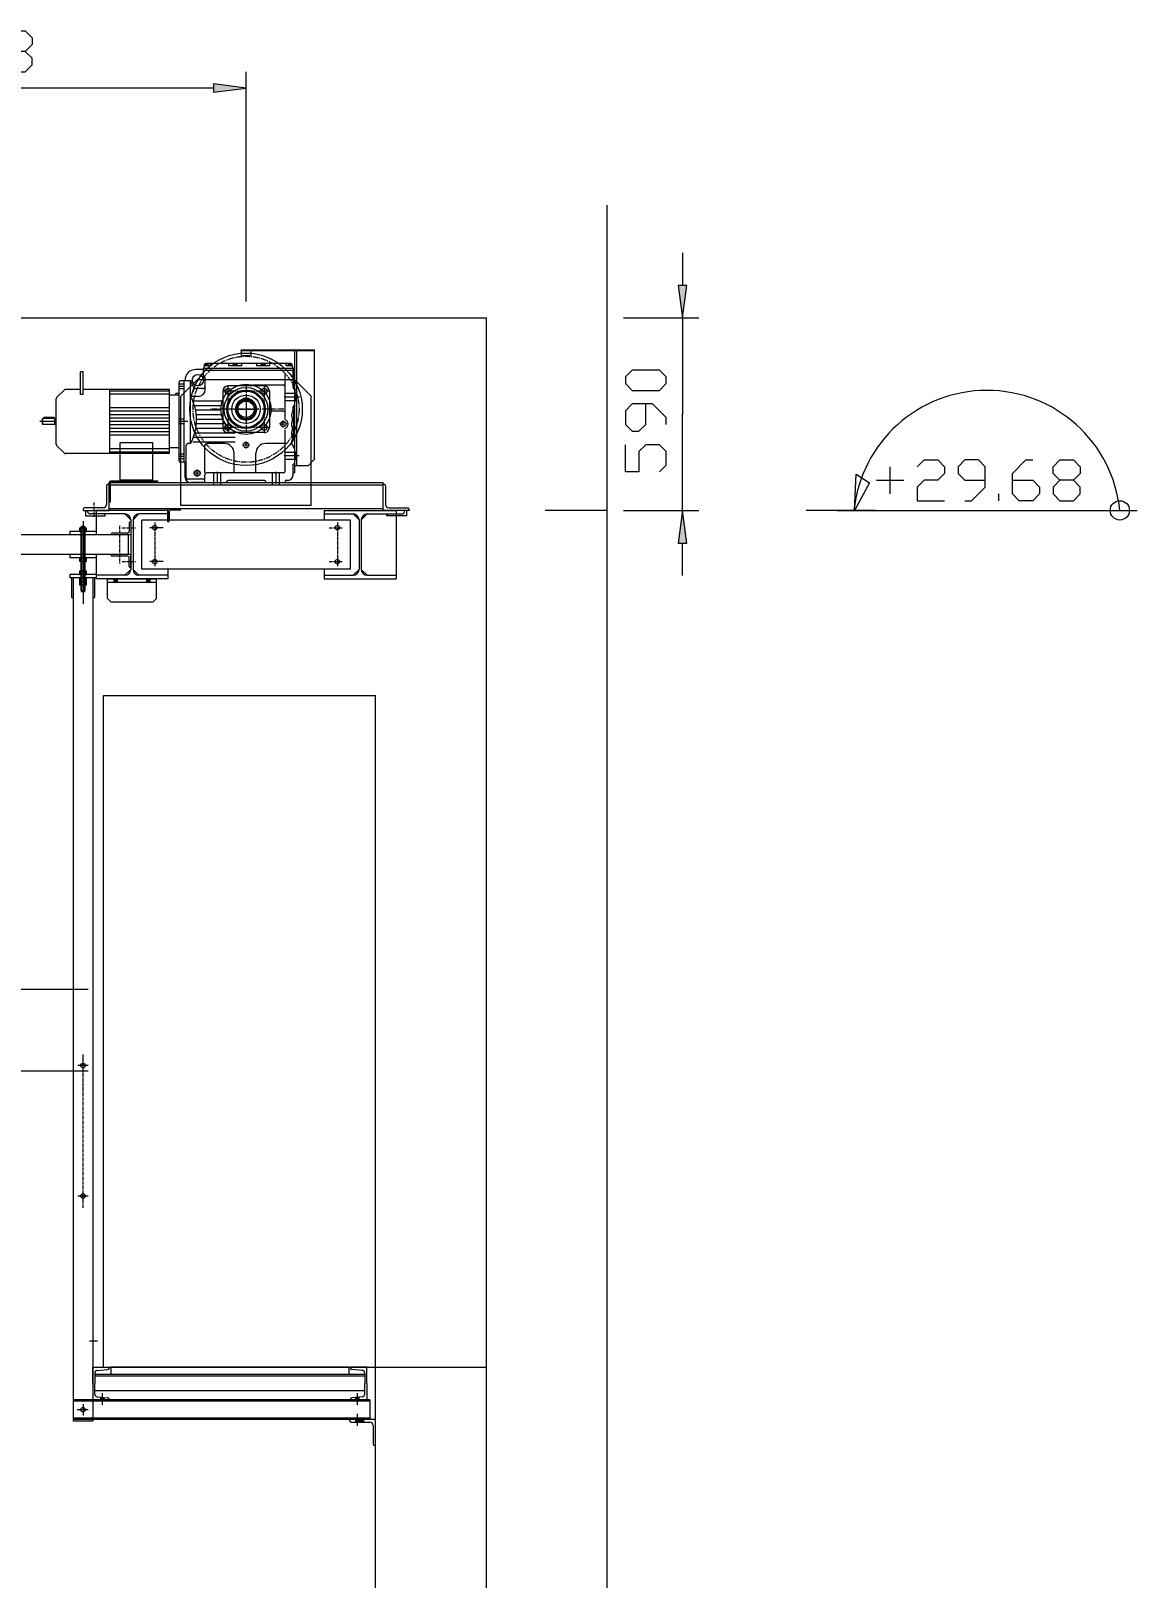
# Model space of a CAD drawing. Header units: millimetres. Extents: x 53635 to 142317, y 101101 to 147193.
# Drawn here: x 119841 to 123233, y 139800 to 144543 of the extents above; entities that cross this region are included whole.
import ezdxf

# ---------------------------------------------------------------- set-up
doc = ezdxf.new("R2010")
doc.units = ezdxf.units.MM
doc.header["$LTSCALE"] = 0.5
doc.header["$MEASUREMENT"] = 0
for name, pattern in [('AUDIT_I_010509104747-0', [0]), ('AXES', [50.8, 31.75, -6.35, 6.35, -6.35]), ('AXES2', [28.575, 19.05, -3.175, 3.175, -3.175]), ('CONTINU', [0])]:
    doc.linetypes.add(name, pattern=pattern)
doc.layers.get('0').update_dxf_attribs({"lineweight": 0})
doc.layers.get('DEFPOINTS').update_dxf_attribs({"linetype": 'AUDIT_I_010509104747-0', "lineweight": 0})
for name, color, linetype, lineweight in [('-AXE', 1, 'AXES2', 0), ('-beton', 6, 'Continuous', 0), ('-cot', 3, 'Continuous', 0), ('-fort', 7, 'Continuous', 0), ('ASHADE', 7, 'CONTINU', 0), ('AXE', 1, 'AXES2', 0), ('AXES', 1, 'AXES', 0), ('COT', 3, 'Continuous', 0), ('FORT', 7, 'Continuous', 0)]:
    doc.layers.add(name, color=color, linetype=linetype, lineweight=lineweight)
doc.styles.add('_TCW_TXTSTY_1', font='TIMES.TTF')
doc.styles.get("Standard").update_dxf_attribs({"font": 'TXT.SHX'})
doc.dimstyles.get("Standard").update_dxf_attribs({"dimscale": 10, "dimtxt": 1.5, "dimasz": 2, "dimexe": 1, "dimexo": 1, "dimgap": 1, "dimtad": 1, "dimrnd": 0.5, "dimdsep": 46, "dimtxsty": '_TCW_TXTSTY_1', "dimcen": 0.09, "dimclrd": 3, "dimclre": 3, "dimclrt": 3, "dimadec": 0, "dimazin": 0, "dimtfac": 1, "dimtdec": 3, "dimtmove": 0, "dimatfit": 0, "dimfxl": 1, "dimfrac": 2, "dimtolj": 1, "dimtzin": 0, "dimarcsym": 0})

# ---------------------------------------------------------------- blocks, each defined once
blk = doc.blocks.new('*D43')
at = {"layer": 'COT', "linetype": 'Continuous'}
for points in [[(118813, 144367.5), (118913, 144354.5), (118913, 144380.5)], [(120500.5, 144367.5), (120400.5, 144380.5), (120400.5, 144354.5)]]:
    blk.add_hatch(color=3, dxfattribs=at).paths.add_polyline_path(points)
at = {"linetype": 'ByBlock'}
for points in [[(119448.4, 144417.5), (119448.4, 144542.5), (119427.6, 144521.7)], [(119656.8, 144480), (119635.9, 144459.2), (119635.9, 144438.4), (119656.8, 144417.5)], [(119781.8, 144480), (119760.9, 144459.2), (119760.9, 144438.4), (119781.8, 144417.5)]]:
    blk.add_lwpolyline(points, dxfattribs=at)
at = {"linetype": 'ByBlock', "flags": 128}
for points in [[(119510.9, 144480), (119573.4, 144480), (119594.3, 144459.2), (119594.3, 144438.4), (119573.4, 144417.5), (119531.8, 144417.5), (119510.9, 144438.4), (119510.9, 144500.9), (119552.6, 144542.5), (119573.4, 144542.5)], [(119656.8, 144417.5), (119698.4, 144417.5), (119719.3, 144438.4), (119719.3, 144459.2), (119698.4, 144480), (119656.8, 144480), (119635.9, 144500.9), (119635.9, 144521.7), (119656.8, 144542.5), (119698.4, 144542.5), (119719.3, 144521.7), (119719.3, 144500.9), (119698.4, 144480)], [(119781.8, 144417.5), (119823.4, 144417.5), (119844.3, 144438.4), (119844.3, 144459.2), (119823.4, 144480), (119781.8, 144480), (119760.9, 144500.9), (119760.9, 144521.7), (119781.8, 144542.5), (119823.4, 144542.5), (119844.3, 144521.7), (119844.3, 144500.9), (119823.4, 144480)], [(119427.6, 144417.5), (119469.3, 144417.5)]]:
    blk.add_lwpolyline(points, dxfattribs=at)
at = {"layer": 'COT', "color": 3, "linetype": 'Continuous'}
for p, q in [((118813, 144230.1), (118813, 144417.5)), ((120500.5, 143712.6), (120500.5, 144417.5))]:
    blk.add_line(p, q, dxfattribs=at)
at = {"layer": 'COT', "color": 3, "linetype": 'Continuous', "flags": 128}
for points in [[(118813, 144367.5), (118913, 144354.5), (118913, 144380.5)], [(120500.5, 144367.5), (120400.5, 144380.5), (120400.5, 144354.5)]]:
    blk.add_lwpolyline(points, close=True, dxfattribs=at)
for points in [[(118913, 144367.5), (118913, 144367.5), (118913, 144367.5), (119656.8, 144367.5)], [(120400.5, 144367.5), (120400.5, 144367.5), (120400.5, 144367.5), (119656.8, 144367.5)]]:
    blk.add_lwpolyline(points, dxfattribs=at)
blk = doc.blocks.new('*D92')
at = {"layer": '-cot', "linetype": 'Continuous'}
for points in [[(121838.9, 143662.6), (121851.9, 143762.6), (121825.9, 143762.6)], [(121838.9, 143072.6), (121825.9, 142972.6), (121851.9, 142972.6)]]:
    blk.add_hatch(color=3, dxfattribs=at).paths.add_polyline_path(points)
at = {"layer": '-cot', "color": 3, "linetype": 'Continuous'}
for p, q in [((121658, 143662.6), (121888.9, 143662.6)), ((121658, 143072.6), (121888.9, 143072.6))]:
    blk.add_line(p, q, dxfattribs=at)
at = {"layer": '-cot', "color": 3, "linetype": 'Continuous', "flags": 128}
for points in [[(121838.9, 143862.6), (121838.9, 143762.6)], [(121838.9, 142872.6), (121838.9, 142972.6)]]:
    blk.add_lwpolyline(points, dxfattribs=at)
for points in [[(121838.9, 143662.6), (121851.9, 143762.6), (121825.9, 143762.6)], [(121838.9, 143072.6), (121825.9, 142972.6), (121851.9, 142972.6)]]:
    blk.add_lwpolyline(points, close=True, dxfattribs=at)
at = {"layer": '-cot', "color": 3, "linetype": 'Continuous'}
for points in [[(121838.9, 143662.6), (121838.9, 143367.6)], [(121838.9, 143072.6), (121838.9, 143367.6)]]:
    blk.add_lwpolyline(points, dxfattribs=at)
at = {"linetype": 'ByBlock', "flags": 128}
for points in [[(121788.9, 143461.4), (121788.9, 143482.2), (121768.1, 143503), (121684.8, 143503), (121663.9, 143482.2), (121663.9, 143461.4), (121684.8, 143440.5), (121768.1, 143440.5), (121788.9, 143461.4)], [(121788.9, 143336.4), (121788.9, 143357.2), (121747.3, 143398.9), (121684.8, 143398.9), (121663.9, 143378), (121663.9, 143336.4), (121684.8, 143315.5), (121705.6, 143315.5), (121726.4, 143336.4), (121726.4, 143398.9)], [(121768.1, 143190.5), (121788.9, 143211.4), (121788.9, 143253), (121768.1, 143273.9), (121726.4, 143273.9), (121705.6, 143253), (121705.6, 143190.5), (121663.9, 143190.5), (121663.9, 143273.9)]]:
    blk.add_lwpolyline(points, dxfattribs=at)

msp = doc.modelspace()

# ---------------------------------------------------------------- linework, layer by layer
at = {"layer": '-AXE'}
for p, q in [((120112.02, 143025.51), (120112.02, 142909.6)), ((120120.58, 143019.63), (120161.06, 143019.63)), ((120245.98, 143019.63), (120205.5, 143019.63)), ((120245.98, 143019.63), (120205.5, 143019.63)), ((120220.52, 143035.91), (120220.52, 142901.56)), ((120220.52, 143035.91), (120220.52, 142901.56)), ((120755.06, 143019.63), (120795.54, 143019.63)), ((120755.06, 143019.63), (120795.54, 143019.63)), ((120780.52, 143035.91), (120780.52, 142901.56)), ((120780.52, 143035.91), (120780.52, 142901.56)), ((120120.58, 142915.63), (120161.06, 142915.63)), ((120245.98, 142915.63), (120205.5, 142915.63)), ((120245.98, 142915.63), (120205.5, 142915.63)), ((120755.06, 142915.63), (120795.54, 142915.63)), ((120755.06, 142915.63), (120795.54, 142915.63))]:
    msp.add_line(p, q, dxfattribs=at)
at = {"layer": '-beton'}
for p, q in [((121608.02, 134442.63), (121608.02, 144008.49)), ((121238.02, 134442.63), (121238.02, 143662.63)), ((120063.02, 140445.63), (120063.02, 142505.63)), ((120898.02, 140445.63), (120898.02, 142505.63)), ((120898.02, 134442.63), (120898.02, 140445.63))]:
    msp.add_line(p, q, dxfattribs=at)
at = {"layer": '-beton', "color": 6}
for p, q in [((104388.02, 143662.63), (121238.02, 143662.63)), ((120063.02, 142505.63), (120898.02, 142505.63)), ((120063.02, 140445.63), (121238.02, 140445.63))]:
    msp.add_line(p, q, dxfattribs=at)
at = {"layer": '-cot'}
for p, q in [((122366.37, 143072.63), (122371.66, 143184.04)), ((122412.14, 143157.06), (122366.37, 143072.63)), ((122371.66, 143184.04), (122412.14, 143157.06)), ((122312.7, 143072.63), (123233.14, 143072.63))]:
    msp.add_line(p, q, dxfattribs=at)
at = {"layer": '-cot', "color": 2}
for p, q in [((121608.02, 143072.63), (121417.75, 143072.63)), ((122430.64, 143072.63), (122218.2, 143072.63))]:
    msp.add_line(p, q, dxfattribs=at)
at = {"layer": '-cot'}
msp.add_circle((123180.38, 143072.63), 29.63, dxfattribs=at)
msp.add_arc((122772.58, 143030.6), 409.96, 5.8842, 174.1158, dxfattribs=at)
at = {"layer": '-fort'}
for p, q in [((120260.52, 143072.63), (120040.52, 143072.63)), ((120040.52, 143072.63), (120040.52, 143061.63)), ((120129.02, 143061.63), (120040.52, 143061.63)), ((120260.52, 143061.63), (120172.02, 143061.63)), ((120260.52, 143072.63), (120260.52, 143061.63)), ((120740.52, 143072.63), (120960.52, 143072.63)), ((120740.52, 143072.63), (120740.52, 143061.63)), ((120740.52, 143061.63), (120829.02, 143061.63)), ((120872.02, 143061.63), (120960.52, 143061.63)), ((120960.52, 143072.63), (120960.52, 143061.63)), ((120040.52, 143007.63), (119960.52, 143007.63)), ((119990.13, 143017.88), (119991.52, 143018.43)), ((119990.13, 143017.88), (119990.13, 143008.17)), ((119991.52, 143007.63), (119990.13, 143008.17)), ((119991.52, 143018.43), (120000.52, 143018.43)), ((119991.52, 143007.63), (120000.52, 143007.63)), ((119995.32, 143008.17), (119995.32, 143017.88)), ((120000.52, 143018.43), (120009.52, 143018.43)), ((120000.52, 143007.63), (120009.52, 143007.63)), ((120005.72, 143008.17), (120005.72, 143017.88)), ((120009.52, 143018.43), (120010.92, 143017.88)), ((120010.92, 143008.17), (120009.52, 143007.63)), ((120010.92, 143008.17), (120010.92, 143017.88)), ((120136.02, 143002.63), (120090.02, 143002.63)), ((120142.02, 143034.63), (120142.02, 143008.63)), ((120147.02, 143037.63), (120145.02, 143037.63)), ((120147.02, 143043.63), (120147.02, 142891.63)), ((120147.02, 143037.63), (120147.02, 142997.63)), ((120154.02, 143043.63), (120154.02, 142891.63)), ((120820.52, 143042.63), (120180.52, 143042.63)), ((120847.02, 143043.63), (120847.02, 142891.63)), ((120854.02, 143043.63), (120854.02, 142891.63)), ((120139.02, 142997.63), (118970.02, 142997.63)), ((120040.52, 142997.63), (119960.52, 142997.63)), ((120087.02, 142999.63), (120087.02, 142997.63)), ((120147.02, 142997.63), (120087.02, 142997.63)), ((120139.02, 142937.63), (118970.02, 142937.63)), ((120040.52, 142937.63), (119960.52, 142937.63)), ((120040.52, 142927.63), (119960.52, 142927.63)), ((119990.13, 142927.08), (119991.52, 142927.63)), ((119990.13, 142927.08), (119990.13, 142917.37)), ((119991.52, 142916.83), (119990.13, 142917.37)), ((119991.52, 142927.63), (120000.52, 142927.63)), ((119991.52, 142916.83), (120000.52, 142916.83)), ((119995.32, 142917.37), (119995.32, 142927.08)), ((120000.52, 142927.63), (120009.52, 142927.63)), ((120000.52, 142916.83), (120009.52, 142916.83)), ((120005.72, 142917.37), (120005.72, 142927.08)), ((120009.52, 142927.63), (120010.92, 142927.08)), ((120010.92, 142917.37), (120009.52, 142916.83)), ((120010.92, 142917.37), (120010.92, 142927.08)), ((120147.02, 142937.63), (120087.02, 142937.63)), ((120087.02, 142935.63), (120087.02, 142937.63)), ((120136.02, 142932.63), (120090.02, 142932.63)), ((120142.02, 142900.63), (120142.02, 142926.63)), ((120147.02, 142897.63), (120147.02, 142937.63)), ((120040.52, 142875.63), (119960.52, 142875.63)), ((120040.52, 142865.63), (119960.52, 142865.63)), ((119990.13, 142885.88), (119991.52, 142886.43)), ((119990.13, 142885.88), (119990.13, 142876.17)), ((119991.52, 142875.63), (119990.13, 142876.17)), ((119990.13, 142865.08), (119991.52, 142865.63)), ((119990.13, 142865.08), (119990.13, 142855.37)), ((119991.52, 142886.43), (120000.52, 142886.43)), ((119991.52, 142875.63), (120000.52, 142875.63)), ((119991.52, 142865.63), (120000.52, 142865.63)), ((119995.32, 142876.17), (119995.32, 142885.88)), ((119995.32, 142855.37), (119995.32, 142865.08)), ((120000.52, 142886.43), (120009.52, 142886.43)), ((120000.52, 142875.63), (120009.52, 142875.63)), ((120000.52, 142865.63), (120009.52, 142865.63)), ((120005.72, 142876.17), (120005.72, 142885.88)), ((120005.72, 142855.37), (120005.72, 142865.08)), ((120009.52, 142886.43), (120010.92, 142885.88)), ((120010.92, 142876.17), (120009.52, 142875.63)), ((120009.52, 142865.63), (120010.92, 142865.08)), ((120010.92, 142876.17), (120010.92, 142885.88)), ((120010.92, 142855.37), (120010.92, 142865.08)), ((120129.02, 142873.63), (120040.52, 142873.63)), ((120040.52, 142873.63), (120040.52, 142862.63)), ((120260.52, 142862.63), (120040.52, 142862.63)), ((120147.02, 142897.63), (120145.02, 142897.63)), ((120260.52, 142873.63), (120172.02, 142873.63)), ((120820.52, 142892.63), (120180.52, 142892.63)), ((120260.52, 142873.63), (120260.52, 142862.63)), ((120740.52, 142873.63), (120829.02, 142873.63)), ((120740.52, 142873.63), (120740.52, 142862.63)), ((120740.52, 142862.63), (120960.52, 142862.63)), ((120872.02, 142873.63), (120960.52, 142873.63)), ((120960.52, 142873.63), (120960.52, 142862.63)), ((119991.52, 142854.83), (119990.13, 142855.37)), ((119990.13, 142854.28), (119991.52, 142854.83)), ((119990.13, 142854.28), (119990.13, 142844.57)), ((119991.52, 142844.03), (119990.13, 142844.57)), ((119991.52, 142854.83), (120000.52, 142854.83)), ((119991.52, 142854.83), (120000.52, 142854.83)), ((119991.52, 142844.03), (120000.52, 142844.03)), ((119995.32, 142844.57), (119995.32, 142854.28)), ((120000.52, 142854.83), (120009.52, 142854.83)), ((120000.52, 142854.83), (120009.52, 142854.83)), ((120000.52, 142844.03), (120009.52, 142844.03)), ((120005.72, 142844.57), (120005.72, 142854.28)), ((120010.92, 142855.37), (120009.52, 142854.83)), ((120009.52, 142854.83), (120010.92, 142854.28)), ((120010.92, 142844.57), (120009.52, 142844.03)), ((120010.92, 142844.57), (120010.92, 142854.28)), ((119965.52, 142805.63), (119970.52, 142805.63)), ((120030.52, 142805.63), (120035.52, 142805.63))]:
    msp.add_line(p, q, dxfattribs=at)
for centre, radius, start, end in [((120129.02, 143043.63), 18, 0, 90), ((120172.02, 143043.63), 18, 90, 180), ((120829.02, 143043.63), 18, 0, 90), ((120872.02, 143043.63), 18, 90, 180), ((119992.72, 143011.97), 6.46, 66.29239, 113.70761), ((119992.72, 143014.09), 6.46, -113.70761, -66.29239), ((120000.52, 142993.39), 25.04, 78.01798, 101.98202), ((120000.52, 143032.66), 25.04, -101.98202, -78.01798), ((120008.32, 143011.97), 6.46, 66.29239, 113.70761), ((120008.32, 143014.09), 6.46, -113.70761, -66.29239), ((120090.02, 142999.63), 3, 90, 180), ((120136.02, 143008.63), 6, -90, 0), ((120145.02, 143034.63), 3, 90, 180), ((119992.72, 142921.17), 6.46, 66.29239, 113.70761), ((119992.72, 142923.29), 6.46, -113.70761, -66.29239), ((120000.52, 142902.59), 25.04, 78.01798, 101.98202), ((120000.52, 142941.86), 25.04, -101.98202, -78.01798), ((120008.32, 142921.17), 6.46, 66.29239, 113.70761), ((120008.32, 142923.29), 6.46, -113.70761, -66.29239), ((120090.02, 142935.63), 3, 180, 270), ((120136.02, 142926.63), 6, 0, 90), ((119992.72, 142879.97), 6.46, 66.29239, 113.70761), ((119992.72, 142882.09), 6.46, -113.70761, -66.29239), ((119992.72, 142859.17), 6.46, 66.29239, 113.70761), ((120000.52, 142861.39), 25.04, 78.01798, 101.98202), ((120000.52, 142900.66), 25.04, -101.98202, -78.01798), ((120000.52, 142840.59), 25.04, 78.01798, 101.98202), ((120008.32, 142879.97), 6.46, 66.29239, 113.70761), ((120008.32, 142882.09), 6.46, -113.70761, -66.29239), ((120008.32, 142859.17), 6.46, 66.29239, 113.70761), ((120129.02, 142891.63), 18, -90, 0), ((120145.02, 142900.63), 3, 180, 270), ((120172.02, 142891.63), 18, 180, 270), ((120829.02, 142891.63), 18, -90, 0), ((120872.02, 142891.63), 18, 180, 270), ((119992.72, 142861.29), 6.46, -113.70761, -66.29239), ((119992.72, 142848.37), 6.46, 66.29239, 113.70761), ((119992.72, 142850.49), 6.46, -113.70761, -66.29239), ((120000.52, 142879.86), 25.04, -101.98202, -78.01798), ((120000.52, 142829.79), 25.04, 78.01798, 101.98202), ((120000.52, 142869.06), 25.04, -101.98202, -78.01798), ((120008.32, 142861.29), 6.46, -113.70761, -66.29239), ((120008.32, 142848.37), 6.46, 66.29239, 113.70761), ((120008.32, 142850.49), 6.46, -113.70761, -66.29239)]:
    msp.add_arc(centre, radius, start, end, dxfattribs=at)
for p, q in [((119992.52, 143427.74), (119992.52, 143497.77)), ((120000.52, 143497.77), (119992.52, 143497.77)), ((120000.52, 143427.74), (120000.52, 143497.77)), ((120367.52, 143504.63), (120346.52, 143504.63)), ((120373.75, 143519.73), (120370.52, 143507.63)), ((120370.52, 143507.63), (120370.52, 143507.63)), ((120647.52, 143507.63), (120370.52, 143507.63)), ((120370.52, 143486.33), (120370.52, 143507.63)), ((120644.52, 143501.63), (120370.52, 143501.63)), ((120375.52, 143478.93), (120370.52, 143486.33)), ((120391.52, 143516.13), (120372.79, 143516.13)), ((120372.87, 143516.13), (120372.87, 143520.92)), ((120384.17, 143516.13), (120372.87, 143516.13)), ((120382.76, 143521.43), (120374.28, 143521.43)), ((120375.52, 143446.13), (120375.52, 143478.93)), ((120375.52, 143454.63), (120375.52, 143478.93)), ((120375.7, 143516.13), (120375.7, 143520.92)), ((120637.52, 143522.63), (120377.52, 143522.63)), ((120381.35, 143516.13), (120381.35, 143520.92)), ((120384.17, 143516.13), (120384.17, 143520.92)), ((120391.52, 143516.13), (120391.52, 143522.63)), ((120447.89, 143516.13), (120447.89, 143522.63)), ((120487.15, 143516.13), (120447.89, 143516.13)), ((120461.87, 143516.13), (120461.87, 143520.92)), ((120473.17, 143516.13), (120461.87, 143516.13)), ((120471.76, 143521.43), (120463.28, 143521.43)), ((120464.7, 143516.13), (120464.7, 143520.92)), ((120470.35, 143516.13), (120470.35, 143520.92)), ((120473.17, 143516.13), (120473.17, 143520.92)), ((120487.15, 143516.13), (120487.15, 143522.63)), ((120533.89, 143516.13), (120533.89, 143522.63)), ((120573.15, 143516.13), (120533.89, 143516.13)), ((120547.87, 143516.13), (120547.87, 143520.92)), ((120559.17, 143516.13), (120547.87, 143516.13)), ((120557.76, 143521.43), (120549.28, 143521.43)), ((120550.7, 143516.13), (120550.7, 143520.92)), ((120556.35, 143516.13), (120556.35, 143520.92)), ((120559.17, 143516.13), (120559.17, 143520.92)), ((120573.15, 143516.13), (120573.15, 143522.63)), ((120620.52, 143354.63), (120620.52, 143489.63)), ((120623.52, 143516.13), (120623.52, 143522.63)), ((120642.25, 143516.13), (120623.52, 143516.13)), ((120630.87, 143516.13), (120630.87, 143520.92)), ((120642.17, 143516.13), (120630.87, 143516.13)), ((120640.76, 143521.43), (120632.28, 143521.43)), ((120633.7, 143516.13), (120633.7, 143520.92)), ((120639.35, 143516.13), (120639.35, 143520.92)), ((120644.52, 143507.63), (120641.29, 143519.73)), ((120642.17, 143516.13), (120642.17, 143520.92)), ((120644.52, 143448.63), (120644.52, 143507.63)), ((120647.52, 143446.63), (120647.52, 143507.63)), ((119942.47, 143441.58), (119920.57, 143419.68)), ((119992.52, 143443.63), (119947.42, 143443.63)), ((120082.52, 143443.63), (120000.52, 143443.63)), ((120265.52, 143443.63), (120082.52, 143443.63)), ((120082.52, 143246.63), (120082.52, 143443.63)), ((120265.52, 143438.63), (120082.52, 143438.63)), ((120265.52, 143246.63), (120265.52, 143443.63)), ((120285.02, 143426.13), (120285.02, 143430.63)), ((120295.52, 143430.63), (120285.02, 143430.63)), ((120295.52, 143430.13), (120295.52, 143466.13)), ((120310.52, 143459.63), (120295.52, 143459.63)), ((120310.52, 143452.63), (120295.52, 143452.63)), ((120310.52, 143445.63), (120295.52, 143445.63)), ((120295.52, 143260.13), (120295.52, 143430.13)), ((120310.52, 143470.13), (120299.52, 143470.13)), ((120310.52, 143220.13), (120310.52, 143470.13)), ((120312.02, 143470.13), (120310.52, 143470.13)), ((120310.52, 143470.13), (120310.52, 143470.13)), ((120330.52, 143470.13), (120310.52, 143470.13)), ((120313.52, 143471.63), (120313.52, 143471.63)), ((120330.52, 143422.13), (120330.52, 143470.13)), ((120342.42, 143446.13), (120330.52, 143470.13)), ((120342.42, 143446.13), (120330.52, 143422.13)), ((120367.02, 143446.13), (120342.42, 143446.13)), ((120375.52, 143443.73), (120375.52, 143446.13)), ((120429.02, 143438.13), (120429.02, 143327.13)), ((120556.02, 143454.13), (120445.02, 143454.13)), ((120614.52, 143456.63), (120521.8, 143456.63)), ((120572.02, 143438.13), (120572.02, 143327.13)), ((120620.52, 143382.63), (120620.52, 143450.63)), ((120650.52, 143430.63), (120620.52, 143430.63)), ((120650.52, 143444.63), (120648.52, 143444.63)), ((120650.52, 143444.63), (120649.52, 143444.63)), ((120650.52, 143394.63), (120650.52, 143444.63)), ((119918.52, 143345.13), (119918.52, 143414.73)), ((120000.52, 143427.74), (119992.52, 143427.74)), ((120265.52, 143428.63), (120082.52, 143428.63)), ((120265.52, 143387.13), (120082.52, 143387.13)), ((120291.52, 143426.13), (120265.52, 143426.13)), ((120265.52, 143264.13), (120265.52, 143426.13)), ((120291.61, 143426.13), (120285.02, 143426.13)), ((120330.52, 143277.93), (120330.52, 143422.13)), ((120353.92, 143422.13), (120330.52, 143422.13)), ((120337.42, 143407.63), (120337.42, 143407.63)), ((120427.69, 143407.63), (120337.42, 143407.63)), ((120424.31, 143393.63), (120342.4, 143393.63)), ((120464.52, 143382.63), (120536.52, 143382.63)), ((120491.52, 143416.63), (120509.52, 143416.63)), ((120491.52, 143411.25), (120491.52, 143416.63)), ((120500.52, 143418.63), (120500.52, 143346.63)), ((120509.52, 143416.63), (120509.52, 143411.25)), ((120653.52, 143419.63), (120617.52, 143419.63)), ((120650.52, 143408.63), (120620.52, 143408.63)), ((120644.52, 143379.59), (120644.52, 143388.63)), ((120647.52, 143289.63), (120647.52, 143392.63)), ((120650.52, 143394.63), (120649.52, 143394.63)), ((120650.52, 143394.63), (120650.52, 143394.63)), ((119916.52, 143345.13), (119868.52, 143345.13)), ((119877.52, 143354.63), (119876.52, 143353.63)), ((119876.52, 143336.63), (119876.52, 143353.63)), ((119877.52, 143335.63), (119876.52, 143336.63)), ((119877.52, 143335.63), (119877.52, 143354.63)), ((119880.52, 143354.63), (119877.52, 143354.63)), ((119916.52, 143335.63), (119877.52, 143335.63)), ((119880.52, 143354.63), (119880.52, 143357.13)), ((119912.52, 143357.13), (119880.52, 143357.13)), ((119880.52, 143354.14), (119880.52, 143354.63)), ((119912.52, 143354.14), (119880.52, 143354.14)), ((119912.52, 143354.63), (119912.52, 143357.13)), ((119912.52, 143354.14), (119912.52, 143354.63)), ((119916.52, 143354.63), (119912.52, 143354.63)), ((119914.52, 143335.63), (119914.52, 143354.63)), ((119916.52, 143334.13), (119916.52, 143356.13)), ((119918.52, 143356.13), (119916.52, 143356.13)), ((119916.52, 143335.63), (119916.52, 143354.63)), ((119918.52, 143334.13), (119916.52, 143334.13)), ((119918.52, 143334.13), (119918.52, 143356.13)), ((119918.52, 143275.53), (119918.52, 143345.13)), ((120265.52, 143376.63), (120082.52, 143376.63)), ((120265.52, 143366.13), (120082.52, 143366.13)), ((120265.52, 143355.63), (120082.52, 143355.63)), ((120265.52, 143345.13), (120082.52, 143345.13)), ((120265.52, 143334.63), (120082.52, 143334.63)), ((120310.52, 143352.13), (120295.52, 143352.13)), ((120310.52, 143352.13), (120295.52, 143352.13)), ((120310.52, 143352.13), (120295.52, 143352.13)), ((120310.52, 143352.13), (120295.52, 143352.13)), ((120310.52, 143345.13), (120295.52, 143345.13)), ((120310.52, 143345.13), (120295.52, 143345.13)), ((120310.52, 143345.13), (120295.52, 143345.13)), ((120310.52, 143338.13), (120295.52, 143338.13)), ((120310.52, 143338.13), (120295.52, 143338.13)), ((120310.52, 143338.13), (120295.52, 143338.13)), ((120310.52, 143338.13), (120295.52, 143338.13)), ((120321.52, 143345.13), (120299.52, 143345.13)), ((120423.58, 143379.63), (120345.9, 143379.63)), ((120425.42, 143365.63), (120348.02, 143365.63)), ((120438.04, 143337.63), (120348.32, 143337.63)), ((120430.04, 143351.63), (120348.82, 143351.63)), ((120614.52, 143376.63), (120577.29, 143376.63)), ((120606.02, 143337.63), (120603.52, 143337.63)), ((120614.52, 143341.09), (120611.52, 143339.36)), ((120614.52, 143341.09), (120611.52, 143339.36)), ((120611.52, 143335.9), (120611.52, 143339.36)), ((120611.52, 143335.9), (120611.52, 143339.36)), ((120614.52, 143334.17), (120611.52, 143335.9)), ((120614.52, 143334.17), (120611.52, 143335.9)), ((120614.52, 143346.13), (120614.52, 143348.63)), ((120617.52, 143339.36), (120614.52, 143341.09)), ((120617.52, 143339.36), (120614.52, 143341.09)), ((120617.52, 143335.9), (120614.52, 143334.17)), ((120617.52, 143335.9), (120614.52, 143334.17)), ((120617.52, 143335.9), (120617.52, 143339.36)), ((120617.52, 143335.9), (120617.52, 143339.36)), ((120623.02, 143337.63), (120623.02, 143337.63)), ((120625.52, 143337.63), (120623.02, 143337.63)), ((120265.52, 143324.13), (120082.52, 143324.13)), ((120265.52, 143313.63), (120082.52, 143313.63)), ((120265.52, 143303.13), (120082.52, 143303.13)), ((120467.42, 143295.63), (120338.7, 143295.63)), ((120467.42, 143309.63), (120343.33, 143309.63)), ((120451.04, 143323.63), (120346.5, 143323.63)), ((120556.02, 143311.13), (120445.02, 143311.13)), ((120614.52, 143329.13), (120614.52, 143329.13)), ((120614.52, 143326.63), (120614.52, 143329.13)), ((120620.52, 143193.63), (120620.52, 143319.63)), ((120650.52, 143287.63), (120649.52, 143287.63)), ((120650.52, 143187.63), (120650.52, 143287.63)), ((119942.47, 143248.68), (119920.57, 143270.58)), ((120082.52, 143246.63), (119947.42, 143246.63)), ((120265.52, 143261.63), (120082.52, 143261.63)), ((120265.52, 143251.63), (120082.52, 143251.63)), ((120265.52, 143246.63), (120082.52, 143246.63)), ((120291.52, 143264.13), (120265.52, 143264.13)), ((120295.52, 143224.13), (120295.52, 143260.13)), ((120310.52, 143244.63), (120295.52, 143244.63)), ((120317.02, 143173.93), (120317.02, 143271.93)), ((120330.52, 143277.93), (120323.02, 143277.93)), ((120467.42, 143281.63), (120337.42, 143281.63)), ((120374.02, 143187.63), (120374.02, 143271.63)), ((120434.02, 143277.63), (120380.02, 143277.63)), ((120464.02, 143187.63), (120464.02, 143247.63)), ((120492.02, 143273.13), (120489.52, 143273.13)), ((120500.52, 143276.59), (120497.52, 143274.86)), ((120500.52, 143276.59), (120497.52, 143274.86)), ((120497.52, 143271.4), (120497.52, 143274.86)), ((120497.52, 143271.4), (120497.52, 143274.86)), ((120500.52, 143269.67), (120497.52, 143271.4)), ((120500.52, 143269.67), (120497.52, 143271.4)), ((120500.52, 143281.63), (120500.52, 143284.13)), ((120503.52, 143274.86), (120500.52, 143276.59)), ((120503.52, 143274.86), (120500.52, 143276.59)), ((120503.52, 143271.4), (120500.52, 143269.67)), ((120503.52, 143271.4), (120500.52, 143269.67)), ((120500.52, 143264.63), (120500.52, 143264.63)), ((120500.52, 143262.13), (120500.52, 143264.63)), ((120503.52, 143271.4), (120503.52, 143274.86)), ((120503.52, 143271.4), (120503.52, 143274.86)), ((120509.02, 143273.13), (120509.02, 143273.13)), ((120511.52, 143273.13), (120509.02, 143273.13)), ((120530.52, 143187.63), (120530.52, 143247.63)), ((120620.52, 143277.63), (120560.52, 143277.63)), ((120653.52, 143239.63), (120617.52, 143239.63)), ((120650.52, 143250.63), (120620.52, 143250.63)), ((120310.52, 143237.63), (120295.52, 143237.63)), ((120310.52, 143230.63), (120295.52, 143230.63)), ((120310.52, 143220.13), (120299.52, 143220.13)), ((120312.52, 143220.13), (120310.52, 143220.13)), ((120314.02, 143173.93), (120314.02, 143218.63)), ((120350.52, 143195.13), (120350.52, 143197.63)), ((120650.52, 143228.63), (120620.52, 143228.63)), ((120650.52, 143214.63), (120644.52, 143214.63)), ((120644.52, 143187.63), (120644.52, 143214.63)), ((120374.02, 143167.93), (120323.02, 143167.93)), ((120374.02, 143157.93), (120330.02, 143157.93)), ((120342.02, 143186.63), (120339.52, 143186.63)), ((120350.52, 143190.09), (120347.52, 143188.36)), ((120350.52, 143190.09), (120347.52, 143188.36)), ((120347.52, 143184.9), (120347.52, 143188.36)), ((120347.52, 143184.9), (120347.52, 143188.36)), ((120350.52, 143183.17), (120347.52, 143184.9)), ((120350.52, 143183.17), (120347.52, 143184.9)), ((120353.52, 143188.36), (120350.52, 143190.09)), ((120353.52, 143188.36), (120350.52, 143190.09)), ((120353.52, 143184.9), (120350.52, 143183.17)), ((120353.52, 143184.9), (120350.52, 143183.17)), ((120350.52, 143178.13), (120350.52, 143178.13)), ((120350.52, 143175.63), (120350.52, 143178.13)), ((120353.52, 143184.9), (120353.52, 143188.36)), ((120353.52, 143184.9), (120353.52, 143188.36)), ((120359.02, 143186.63), (120359.02, 143186.63)), ((120361.52, 143186.63), (120359.02, 143186.63)), ((120374.02, 143157.93), (120374.02, 143181.63)), ((120374.02, 143157.63), (120374.02, 143157.93)), ((120441.02, 143157.63), (120374.02, 143157.63)), ((120614.52, 143187.63), (120380.02, 143187.63)), ((120401.52, 143157.63), (120401.52, 143187.63)), ((120401.52, 143149.63), (120401.52, 143157.63)), ((120412.52, 143154.63), (120412.52, 143190.63)), ((120423.52, 143157.63), (120423.52, 143187.63)), ((120423.52, 143149.63), (120423.52, 143157.63)), ((120441.02, 143157.63), (120441.02, 143160.63)), ((120557.02, 143164.63), (120445.02, 143164.63)), ((120561.02, 143157.63), (120561.02, 143160.63)), ((120621.02, 143157.63), (120561.02, 143157.63)), ((120581.52, 143157.63), (120581.52, 143187.63)), ((120581.52, 143149.63), (120581.52, 143157.63)), ((120592.52, 143154.63), (120592.52, 143190.63)), ((120603.52, 143157.63), (120603.52, 143187.63)), ((120603.52, 143149.63), (120603.52, 143157.63)), ((120628.52, 143164.63), (120621.02, 143164.63)), ((120621.02, 143157.63), (120621.02, 143164.63)), ((120650.52, 143187.63), (120644.52, 143187.63)), ((120644.52, 143180.63), (120644.52, 143187.63)), ((120008.52, 143072.63), (120008.52, 143055.63)), ((120008.52, 143055.63), (120068.52, 143055.63)), ((120014.52, 143069.63), (120014.52, 143072.63)), ((120064.52, 143061.63), (120022.52, 143061.63)), ((120040.52, 143061.63), (120040.52, 142997.63)), ((120068.52, 143055.63), (120068.52, 143057.63)), ((120129.02, 143061.63), (120147.02, 143043.63)), ((120154.02, 143043.63), (120172.02, 143061.63)), ((120260.52, 143061.63), (120260.52, 143042.63)), ((120740.52, 143061.63), (120740.52, 143042.63)), ((120847.02, 143043.63), (120829.02, 143061.63)), ((120872.02, 143061.63), (120854.02, 143043.63)), ((120932.52, 143055.63), (120932.52, 143057.63)), ((120992.52, 143055.63), (120932.52, 143055.63)), ((120936.52, 143061.63), (120978.52, 143061.63)), ((120960.52, 143061.63), (120960.52, 142873.63)), ((120986.52, 143069.63), (120986.52, 143072.63)), ((120992.52, 143072.63), (120992.52, 143055.63)), ((119960.52, 143007.63), (119960.52, 142997.63)), ((120000.52, 143039.29), (120000.52, 142786.19)), ((120040.52, 143007.63), (120040.52, 142997.63)), ((119960.52, 142937.63), (119960.52, 142927.63)), ((120040.52, 142937.63), (120040.52, 142927.63)), ((120040.52, 142937.63), (120040.52, 142873.63)), ((119960.52, 142875.63), (119960.52, 142865.63)), ((119965.52, 142865.63), (119965.52, 142805.63)), ((119970.52, 142865.63), (119970.52, 140280.63)), ((120030.52, 142865.63), (120030.52, 140280.63)), ((120035.52, 142865.63), (120035.52, 142805.63)), ((120040.52, 142875.63), (120040.52, 142865.63)), ((120075.52, 142862.63), (120225.52, 142862.63)), ((120075.52, 142802.63), (120075.52, 142862.63)), ((120129.02, 142873.63), (120147.02, 142891.63)), ((120154.02, 142891.76), (120172.02, 142873.63)), ((120225.52, 142802.63), (120225.52, 142862.63)), ((120260.52, 142892.63), (120260.52, 142873.63)), ((120740.52, 142892.63), (120740.52, 142873.63)), ((120847.02, 142891.76), (120829.02, 142873.63)), ((120872.02, 142873.63), (120854.02, 142891.63)), ((120075.52, 142852.63), (120225.52, 142852.63)), ((120075.52, 142802.63), (120085.52, 142792.63)), ((120085.52, 142792.63), (120215.52, 142792.63)), ((120215.52, 142792.63), (120225.52, 142802.63)), ((120030.52, 140395.63), (120030.52, 140445.63)), ((120030.52, 140445.63), (120080.52, 140445.63)), ((120080.52, 140445.63), (120080.52, 140443.28)), ((120815.52, 140445.63), (120085.52, 140445.63)), ((120085.52, 140445.63), (120085.52, 140423.63)), ((120815.52, 140445.63), (120815.52, 140423.63)), ((120870.52, 140445.63), (120820.52, 140445.63)), ((120820.52, 140445.63), (120820.52, 140443.28)), ((120870.52, 140395.63), (120870.52, 140445.63)), ((120030.52, 140395.63), (120030.52, 140345.63)), ((120036.52, 140427.76), (120036.52, 140395.63)), ((120864.52, 140423.63), (120036.52, 140423.63)), ((120864.52, 140418.63), (120036.52, 140418.63)), ((120036.52, 140363.5), (120036.52, 140395.63)), ((120044.34, 140436.23), (120076.38, 140438.8)), ((120856.7, 140436.23), (120824.66, 140438.8)), ((120864.52, 140427.76), (120864.52, 140395.63)), ((120864.52, 140363.5), (120864.52, 140395.63)), ((120870.52, 140395.63), (120870.52, 140345.63)), ((120864.52, 140373.63), (120036.52, 140373.63)), ((120044.34, 140355.02), (120076.38, 140352.46)), ((120080.52, 140345.63), (120080.52, 140347.97)), ((120820.52, 140345.63), (120820.52, 140347.97)), ((120856.7, 140355.02), (120824.66, 140352.46)), ((120880.52, 140345.63), (119970.52, 140345.63)), ((120880.52, 140341.63), (119970.52, 140341.63)), ((120030.52, 140345.63), (120080.52, 140345.63)), ((120870.52, 140345.63), (120820.52, 140345.63)), ((120880.52, 140345.63), (120880.52, 140285.63)), ((120880.52, 140289.63), (119970.52, 140289.63)), ((120880.52, 140285.63), (119970.52, 140285.63)), ((120030.52, 140280.63), (119970.52, 140280.63)), ((120898.02, 140285.63), (120818.02, 140285.63)), ((120818.02, 140285.63), (120818.02, 140282.63)), ((120823.02, 140277.63), (120880.02, 140277.63)), ((120890.02, 140267.63), (120890.02, 140210.63)), ((120898.02, 140205.63), (120898.02, 140285.63)), ((120895.02, 140205.63), (120898.02, 140205.63))]:
    msp.add_line(p, q)
at = {"color": 1, "linetype": 'AXES'}
for p, q in [((120572.02, 143438.13), (120429.02, 143438.13)), ((120572.02, 143438.13), (120429.02, 143438.13)), ((120445.02, 143454.13), (120445.02, 143311.13)), ((120445.02, 143454.13), (120445.02, 143311.13)), ((120500.52, 143454.13), (120500.52, 143311.13)), ((120556.02, 143454.13), (120556.02, 143311.13)), ((120556.02, 143454.13), (120556.02, 143311.13)), ((120616.12, 143382.63), (120391.5, 143382.63)), ((120464.52, 143382.63), (120536.52, 143382.63)), ((120500.52, 143418.63), (120500.52, 143346.63)), ((120572.02, 143327.13), (120429.02, 143327.13)), ((120572.02, 143327.13), (120429.02, 143327.13))]:
    msp.add_line(p, q, dxfattribs=at)
at = {"color": 0, "linetype": 'ByBlock'}
for p, q in [((119995.47, 143022.88), (119994.52, 143021.94)), ((120006.52, 143021.94), (119994.52, 143021.94)), ((119994.52, 142826.23), (119994.52, 143021.94)), ((120005.57, 143022.88), (119995.47, 143022.88)), ((119995.47, 143021.94), (119995.47, 142825.28)), ((120005.57, 143022.88), (120006.52, 143021.94)), ((120005.57, 143021.94), (120005.57, 142825.28)), ((120006.52, 143021.94), (120006.52, 142826.23)), ((120180.52, 142892.63), (120180.52, 143042.63)), ((120820.52, 142892.63), (120820.52, 143042.63)), ((120139.02, 142997.63), (120139.02, 142937.63)), ((119995.47, 142823.28), (119994.52, 142824.23)), ((120006.52, 142824.23), (119994.52, 142824.23)), ((120005.57, 142823.28), (119995.47, 142823.28)), ((120005.57, 142823.28), (120006.52, 142824.23))]:
    msp.add_line(p, q, dxfattribs=at)
at = {"linetype": 'ByBlock', "flags": 128}
for points in [[(122475.78, 143123.25), (122475.78, 143206.59)], [(122559.11, 143206.59), (122579.95, 143227.42), (122621.61, 143227.42), (122642.45, 143206.59), (122642.45, 143185.75), (122621.61, 143164.92), (122579.95, 143164.92), (122559.11, 143144.09), (122559.11, 143102.42), (122642.45, 143102.42)], [(122704.95, 143102.42), (122725.78, 143102.42), (122767.45, 143144.09), (122767.45, 143206.59), (122746.61, 143227.42), (122704.95, 143227.42), (122684.11, 143206.59), (122684.11, 143185.75), (122704.95, 143164.92), (122767.45, 143164.92)], [(122850.78, 143164.92), (122913.28, 143164.92), (122934.11, 143144.09), (122934.11, 143123.25), (122913.28, 143102.42), (122871.61, 143102.42), (122850.78, 143123.25), (122850.78, 143185.75), (122892.45, 143227.42), (122913.28, 143227.42)], [(122996.61, 143102.42), (123038.28, 143102.42), (123059.11, 143123.25), (123059.11, 143144.09), (123038.28, 143164.92), (122996.61, 143164.92), (122975.78, 143185.75), (122975.78, 143206.59), (122996.61, 143227.42), (123038.28, 143227.42), (123059.11, 143206.59), (123059.11, 143185.75), (123038.28, 143164.92)], [(122809.11, 143102.42), (122809.11, 143123.25)]]:
    msp.add_lwpolyline(points, dxfattribs=at)
at = {"linetype": 'ByBlock'}
for points in [[(122434.11, 143164.92), (122517.45, 143164.92)], [(122996.61, 143164.92), (122975.78, 143144.09), (122975.78, 143123.25), (122996.61, 143102.42)]]:
    msp.add_lwpolyline(points, dxfattribs=at)
for centre, radius in [((120500.52, 143382.63), 172.5), ((120353.02, 143472.13), 17.5), ((120500.52, 143382.63), 77), ((120500.52, 143382.63), 67), ((120445.02, 143438.13), 9), ((120445.02, 143438.13), 9), ((120500.52, 143382.63), 59), ((120500.52, 143382.63), 55.5), ((120556.02, 143438.13), 9), ((120556.02, 143438.13), 9), ((120500.52, 143382.63), 43.64), ((120500.52, 143382.63), 31.25), ((120500.52, 143382.63), 29), ((120500.52, 143382.63), 25), ((120445.02, 143327.13), 9), ((120445.02, 143327.13), 9), ((120556.02, 143327.13), 9), ((120556.02, 143327.13), 9), ((120614.52, 143337.63), 8.5), ((120614.52, 143337.63), 8.5), ((120500.52, 143273.13), 8.5), ((120500.52, 143273.13), 8.5), ((120350.52, 143186.63), 8.5), ((120350.52, 143186.63), 8.5), ((120220.52, 143019.63), 7), ((120220.52, 143019.63), 7), ((120780.52, 143019.63), 7), ((120780.52, 143019.63), 7), ((120220.52, 142915.63), 7), ((120220.52, 142915.63), 7), ((120780.52, 142915.63), 7), ((120780.52, 142915.63), 7), ((120000.52, 140315.63), 7)]:
    msp.add_circle(centre, radius)
for centre, radius, start, end in [((120346.52, 143471.63), 33, 90, 180), ((120367.52, 143507.63), 3, -90, 0), ((120374.28, 143519.21), 2.22, 90, 129.6), ((120377.52, 143518.73), 3.9, 90, 165.07), ((120374.28, 143519.21), 2.22, 50.4, 90), ((120378.52, 143513.33), 8.1, 69.59, 110.41), ((120382.76, 143519.21), 2.22, 90, 129.6), ((120382.76, 143519.21), 2.22, 50.4, 90), ((120463.28, 143519.21), 2.22, 90, 129.6), ((120463.28, 143519.21), 2.22, 50.4, 90), ((120467.52, 143513.33), 8.1, 69.59, 110.41), ((120471.76, 143519.21), 2.22, 90, 129.6), ((120471.76, 143519.21), 2.22, 50.4, 90), ((120549.28, 143519.21), 2.22, 90, 129.6), ((120549.28, 143519.21), 2.22, 50.4, 90), ((120553.52, 143513.33), 8.1, 69.59, 110.41), ((120557.76, 143519.21), 2.22, 90, 129.6), ((120557.76, 143519.21), 2.22, 50.4, 90), ((120632.28, 143519.21), 2.22, 90, 129.6), ((120632.28, 143519.21), 2.22, 50.4, 90), ((120636.52, 143513.33), 8.1, 69.59, 110.41), ((120637.52, 143518.73), 3.9, 14.93, 90), ((120640.76, 143519.21), 2.22, 90, 129.6), ((120640.76, 143519.21), 2.22, 50.4, 90), ((119947.42, 143436.63), 7, 90, 135), ((120291.52, 143430.13), 4, -90, 0), ((120299.52, 143466.13), 4, 90, 180), ((120312.02, 143471.63), 1.5, -90, 0), ((120353.92, 143443.73), 21.6, -90, 0), ((120367.02, 143454.63), 8.5, -90, 0), ((120445.02, 143438.13), 16, 90, 180), ((120556.02, 143438.13), 16, 0, 90), ((120614.52, 143450.63), 6, 0, 90), ((120648.52, 143448.63), 4, 180, 270), ((120649.52, 143446.63), 2, 180, 270), ((119925.52, 143414.73), 7, 135, 180), ((120197.69, 143350.03), 151.14, -28.49, 28.49), ((120500.52, 143382.63), 32.5, 180, 433.92), ((120500.52, 143382.63), 32.5, 106.08, 180), ((120500.52, 143382.63), 30, 107.46, 432.54), ((120500.52, 143382.63), 30, 72.54, 107.46), ((120614.52, 143382.63), 6, -90, 0), ((120650.52, 143388.63), 6, 90, 180), ((120649.52, 143392.63), 2, 90, 180), ((120614.52, 143337.63), 15, -71.57, 70.56), ((120657.02, 143365.13), 17, 145.44, 204.32), ((120657.02, 143337.13), 17, 155.68, 204.32), ((120626.04, 143351.13), 17, -24.32, 24.32), ((120636.02, 143379.59), 8.5, -34.56, 0), ((120445.02, 143327.13), 16, 180, 270), ((120556.02, 143327.13), 16, -90, 0.00007), ((120657.02, 143309.13), 17, 155.68, 204.3), ((120657, 143281.14), 16.98, 155.69, 222.69), ((120626.04, 143323.13), 17, -24.32, 24.32), ((120626.03, 143295.13), 17, -24.31, 24.3), ((120649.52, 143289.63), 2, 180, 270), ((119925.52, 143275.53), 7, 180, 225), ((119947.42, 143253.63), 7, -135, -90), ((120291.52, 143260.13), 4, 0, 90), ((120323.02, 143271.93), 6, 90, 180), ((120380.02, 143271.63), 6, 90, 180), ((120434.02, 143247.63), 30, 0, 90), ((120560.52, 143247.63), 30, 90, 180), ((120649.77, 143268.88), 5.3, 171.87, 278.13), ((120299.52, 143224.13), 4, 180, 270), ((120312.52, 143218.63), 1.5, 0, 90), ((120614.52, 143193.63), 6, -90, 0), ((120330.02, 143173.93), 16, 180, 270), ((120323.02, 143173.93), 6, 180, 270), ((120380.02, 143181.63), 6, 90, 180), ((120445.02, 143160.63), 4, 90, 180), ((120557.02, 143160.63), 4, 0, 90), ((120628.52, 143180.63), 16, -90, 0), ((120022.52, 143069.63), 8, 180, 270), ((120064.52, 143057.63), 4, 0, 90), ((120936.52, 143057.63), 4, 90, 180), ((120978.52, 143069.63), 8, -90, 0), ((120076.02, 140443.28), 4.5, -85.42608, 0), ((120825.02, 140443.28), 4.5, 180, 265.42608), ((120045.02, 140427.76), 8.5, 94.57392, 180), ((120856.02, 140427.76), 8.5, 0, 85.42608), ((120045.02, 140363.5), 8.5, 180, 265.42608), ((120076.02, 140347.97), 4.5, 0, 85.42608), ((120825.02, 140347.97), 4.5, 94.57392, 180), ((120856.02, 140363.5), 8.5, -85.42608, 0), ((120823.02, 140282.63), 5, 180, 270), ((120880.02, 140267.63), 10, 0, 90), ((120895.02, 140210.63), 5, 180, 270)]:
    msp.add_arc(centre, radius, start, end)
for points in [[(120093.52, 142852.63), (120093.52, 142862.63), (120107.52, 142852.63), (120107.52, 142862.63)], [(120193.52, 142852.63), (120193.52, 142862.63), (120207.52, 142852.63), (120207.52, 142862.63)], [(120052.52, 140345.63), (120066.52, 140345.63), (120052.52, 140354.37), (120066.52, 140353.25)], [(120848.52, 140345.63), (120834.52, 140345.63), (120848.52, 140354.37), (120834.52, 140353.25)], [(120052.52, 140341.63), (120052.52, 140345.63), (120066.52, 140341.63), (120066.52, 140345.63)], [(120834.52, 140341.63), (120834.52, 140345.63), (120848.52, 140341.63), (120848.52, 140345.63)], [(120834.52, 140285.63), (120834.52, 140289.63), (120848.52, 140285.63), (120848.52, 140289.63)], [(120835.02, 140277.63), (120835.02, 140285.63), (120863.02, 140277.63), (120863.02, 140285.63)]]:
    msp.add_solid(points)
at = {"layer": 'ASHADE', "ltscale": 2}
for p, q in [((120485.52, 143562.38), (120485.52, 143565.38)), ((120485.52, 143565.38), (120710.52, 143565.38)), ((120485.52, 143562.38), (120710.52, 143562.38)), ((120650.52, 143209.63), (120650.52, 143562.38)), ((120656.52, 143209.63), (120656.52, 143562.38)), ((120710.52, 143562.38), (120710.52, 143565.38)), ((120710.52, 143229.63), (120710.52, 143562.38)), ((120350.52, 143472.63), (120300.52, 143422.63)), ((120650.52, 143472.63), (120350.52, 143472.63)), ((120650.52, 143472.63), (120700.52, 143422.63)), ((120300.52, 143087.63), (120300.52, 143422.63)), ((120700.52, 143087.63), (120700.52, 143422.63)), ((120690.52, 143209.63), (120650.52, 143209.63)), ((120710.52, 143229.63), (120690.52, 143209.63)), ((120080.52, 143097.63), (120080.52, 143158.63)), ((120920.52, 143157.63), (120080.52, 143157.63)), ((120080.52, 143097.63), (120080.52, 143157.63)), ((120080.52, 143097.63), (120080.52, 143157.63)), ((120920.52, 143149.63), (120080.52, 143149.63)), ((120229.52, 143162.63), (120084.52, 143162.63)), ((120229.52, 143158.63), (120084.52, 143158.63)), ((120084.52, 143097.63), (120084.52, 143158.63)), ((120229.52, 143158.63), (120229.52, 143162.63)), ((120920.52, 143097.63), (120920.52, 143157.63)), ((120084.52, 143097.63), (120080.52, 143097.63)), ((120920.52, 143077.63), (120080.52, 143077.63)), ((120700.52, 143087.63), (120300.52, 143087.63))]:
    msp.add_line(p, q, dxfattribs=at)
at = {"layer": 'ASHADE'}
for p, q in [((120072.52, 143147.63), (120072.52, 143090.63)), ((120080.52, 143152.63), (120077.52, 143152.63)), ((120080.52, 143072.63), (120080.52, 143152.63)), ((120920.52, 143072.63), (120920.52, 143152.63)), ((120920.52, 143152.63), (120923.52, 143152.63)), ((120928.52, 143147.63), (120928.52, 143090.63)), ((120000.52, 143075.63), (120000.52, 143072.63)), ((120000.52, 143072.63), (120080.52, 143072.63)), ((120062.52, 143080.63), (120005.52, 143080.63)), ((120260.52, 143037.63), (120260.52, 143077.63)), ((120260.52, 143077.63), (120300.52, 143077.63)), ((120264.52, 143067.63), (120264.52, 143040.63)), ((120297.52, 143073.63), (120270.52, 143073.63)), ((120300.52, 143077.63), (120300.52, 143076.63)), ((121000.52, 143072.63), (120920.52, 143072.63)), ((120938.52, 143080.63), (120995.52, 143080.63)), ((121000.52, 143075.63), (121000.52, 143072.63)), ((120261.52, 143037.63), (120260.52, 143037.63))]:
    msp.add_line(p, q, dxfattribs=at)
at = {"layer": 'ASHADE', "ltscale": 2}
msp.add_circle((120500.52, 143382.63), 30, dxfattribs=at)
at = {"layer": 'ASHADE'}
for centre, radius, start, end in [((120077.52, 143147.63), 5, 90, 180), ((120923.52, 143147.63), 5, 0, 90), ((120005.52, 143075.63), 5, 90, 180), ((120062.52, 143090.63), 10, -90, 0), ((120270.52, 143067.63), 6, 90, 180), ((120297.52, 143076.63), 3, -90, 0), ((120938.52, 143090.63), 10, 180, 270), ((120995.52, 143075.63), 5, 0, 90), ((120261.52, 143040.63), 3, -90, 0)]:
    msp.add_arc(centre, radius, start, end, dxfattribs=at)
at = {"layer": 'ASHADE', "ltscale": 2}
msp.add_arc((120084.52, 143158.63), 4, 90, 180, dxfattribs=at)
for points in [[(120656.52, 143433.63), (120650.52, 143433.63), (120656.52, 143405.63), (120650.52, 143405.63)], [(120656.52, 143253.63), (120650.52, 143253.63), (120656.52, 143225.63), (120650.52, 143225.63)]]:
    msp.add_solid(points, dxfattribs=at)
at = {"layer": 'AXE'}
for p, q in [((120033.52, 143097.24), (120033.52, 143053.35)), ((105562.62, 141604.84), (120017.6, 141604.84)), ((120000.52, 140934.58), (120000.52, 141405.81)), ((120000.52, 141359.57), (120000.52, 141390.75)), ((105562.62, 141354.84), (120017.6, 141354.84)), ((120016.11, 141370.63), (119984.93, 141370.63)), ((120016.11, 140970.63), (119984.93, 140970.63)), ((120000.52, 140954.33), (120000.52, 140985.52)), ((120044.66, 140525.63), (120018.91, 140525.63)), ((120059.52, 140366.83), (120059.52, 140330.69)), ((120841.52, 140366.83), (120841.52, 140330.69)), ((120015.97, 140315.63), (119982.49, 140315.63)), ((120000.52, 140332.25), (120000.52, 140297.53)), ((120841.52, 140302.62), (120841.52, 140266.48))]:
    msp.add_line(p, q, dxfattribs=at)
at = {"layer": 'AXES'}
for p, q in [((120664.14, 143419.63), (120638.15, 143419.63)), ((120663.65, 143239.63), (120638.15, 143239.63))]:
    msp.add_line(p, q, dxfattribs=at)
msp.add_circle((120500.52, 143382.63), 162.5, dxfattribs=at)
at = {"layer": 'DEFPOINTS', "color": 0, "linetype": 'Continuous'}
msp.add_point((120214.52, 143162.63), dxfattribs=at)
at = {"layer": 'FORT'}
for p, q in [((120485.52, 143562.38), (120485.52, 143547.38)), ((120485.52, 143562.38), (120515.52, 143562.38)), ((120485.52, 143547.38), (120515.52, 143547.38)), ((120515.52, 143562.38), (120515.52, 143547.38)), ((120114.52, 143280.63), (120214.52, 143280.63)), ((120114.52, 143162.63), (120114.52, 143280.63)), ((120214.52, 143162.63), (120214.52, 143280.63)), ((120114.52, 143166.63), (120214.52, 143166.63)), ((120114.52, 143162.63), (120214.52, 143162.63))]:
    msp.add_line(p, q, dxfattribs=at)
for centre in [(120000.52, 141370.63), (120000.52, 140970.63)]:
    msp.add_circle(centre, 7, dxfattribs=at)

# ---------------------------------------------------------------- dimensions: what is measured, and where the dimension line sits
at = {"layer": '-cot', "linetype": 'Continuous'}
dim = msp.add_aligned_dim(p1=(121608.02, 143072.63), p2=(121608.02, 143662.63), distance=-230.91, dimstyle='Standard', override={"dimscale": 50, "dimtxt": 2.5, "dimdec": 0, "dimtxsty": 'Standard', "dimtdec": 0}, dxfattribs=at)
dim.commit()
dim.dimension.update_dxf_attribs({"geometry": '*D92', "text_midpoint": (121726.43, 143367.63)})
at = {"layer": 'COT', "linetype": 'Continuous'}
dim = msp.add_linear_dim(base=(120500.5203903, 144367.52232367), p1=(118813.02039046, 144180.08472599), p2=(120500.5203903, 143662.62848984), angle=180, dimstyle='Standard', override={"dimscale": 50, "dimtxt": 2.5, "dimdec": 0, "dimtxsty": 'Standard', "dimtdec": 0}, dxfattribs=at)
dim.commit()
dim.dimension.update_dxf_attribs({"geometry": '*D43', "text_midpoint": (119656.77039038, 144480.02232214)})

doc.saveas('drawing.dxf')
